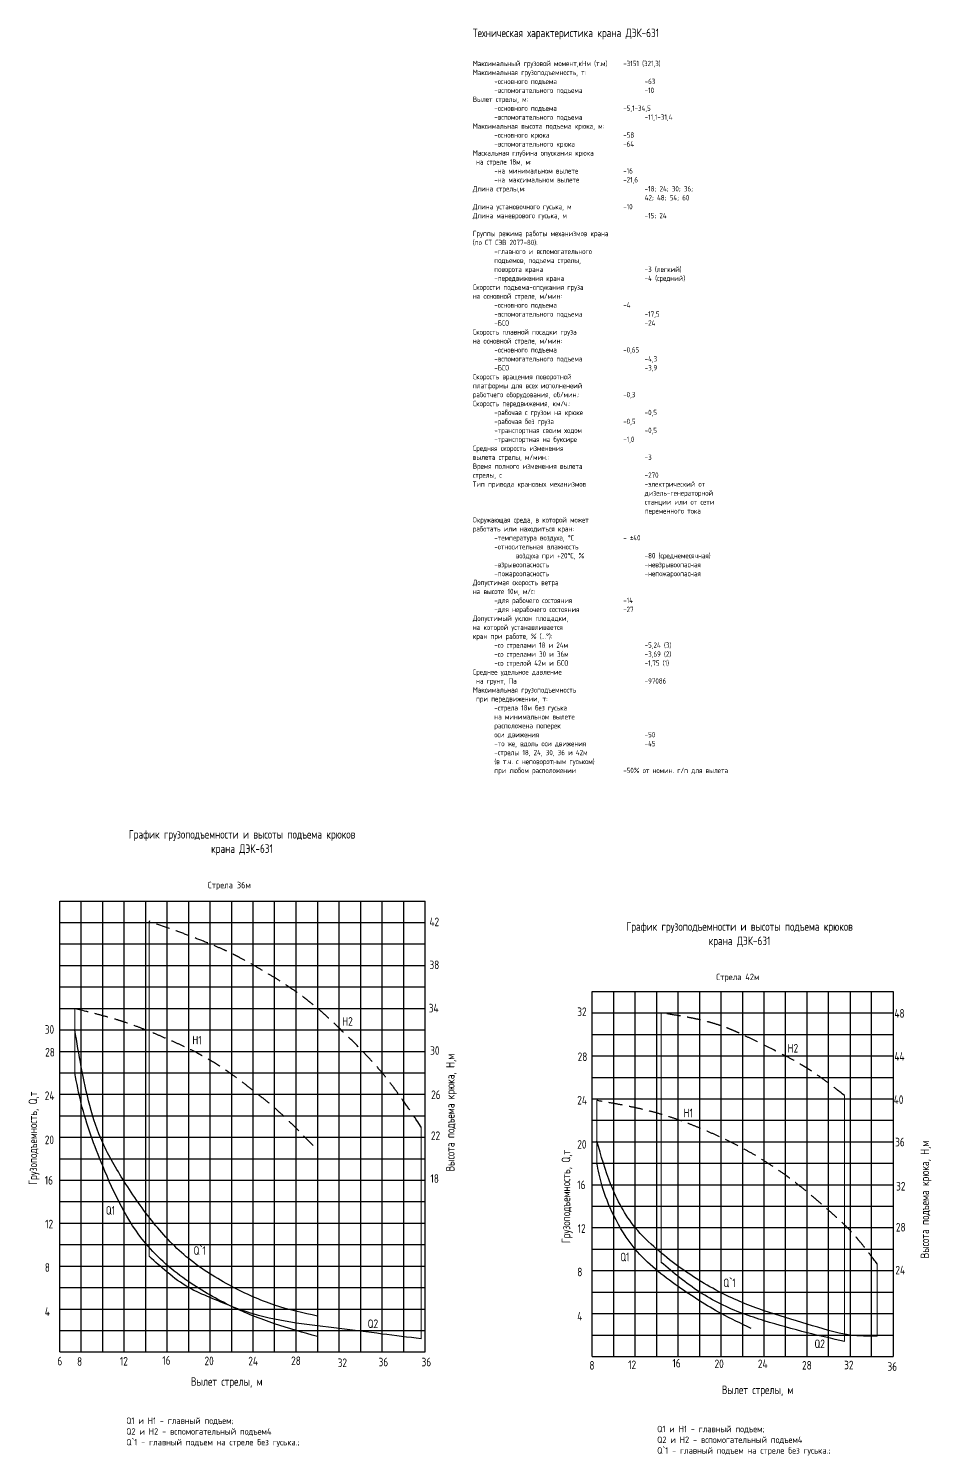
# Model space of a CAD drawing. Header units: millimetres. Extents: x -58030 to 120823, y -37258 to 51217.
# Drawn here: x 78801 to 120823, y -37258 to 29193 of the extents above; entities that cross this region are included whole.
import ezdxf

# ---------------------------------------------------------------- set-up
doc = ezdxf.new("R2010")
doc.units = ezdxf.units.MM
doc.linetypes.add('штриховая2', pattern=[9.525, 6.35, -3.175])
doc.layers.add('кран ДЭК-631', color=7, linetype='Continuous', lineweight=25)
doc.styles.get("Standard").update_dxf_attribs({"font": 'romant.shx', "width": 0.75, "height": 250})
doc.styles.add('романТ', font='romant.shx', dxfattribs={"width": 0.75, "height": 250})

# ---------------------------------------------------------------- blocks, each defined once
blk = doc.blocks.new('A$C5D1B1055')
at = {"layer": 'кран ДЭК-631', "color": 7, "lineweight": 25}
for p, q in [((0, 0), (0, 21000)), ((0, 21000), (17000, 21000)), ((1000, 0), (1000, 21000)), ((2000, 0), (2000, 21000)), ((3000, 0), (3000, 21000)), ((4000, 0), (4000, 21000)), ((5000, 0), (5000, 21000)), ((6000, 0), (6000, 21000)), ((7000, 0), (7000, 21000)), ((8000, 0), (8000, 21000)), ((9000, 0), (9000, 21000)), ((10000, 0), (10000, 21000)), ((11000, 0), (11000, 21000)), ((12000, 21000), (12000, 0)), ((13000, 0), (13000, 21000)), ((14000, 21000), (14000, 0)), ((15000, 0), (15000, 21000)), ((16000, 21000), (16000, 0)), ((17000, 0), (17000, 21000)), ((0, 20000), (17000, 20000)), ((0, 19000), (17000, 19000)), ((0, 18000), (17000, 18000)), ((0, 17000), (17000, 17000)), ((0, 16000), (17000, 16000)), ((0, 15000), (17000, 15000)), ((0, 14000), (17000, 14000)), ((0, 13000), (17000, 13000)), ((0, 12000), (17000, 12000)), ((0, 11000), (17000, 11000)), ((0, 10000), (17000, 10000)), ((0, 9000), (17000, 9000)), ((0, 8000), (17000, 8000)), ((0, 7000), (17000, 7000)), ((0, 6000), (17000, 6000)), ((0, 5000), (17000, 5000)), ((0, 4000), (17000, 4000)), ((0, 3000), (17000, 3000)), ((0, 2000), (17000, 2000)), ((0, 1000), (17000, 1000)), ((0, 0), (17000, 0))]:
    blk.add_line(p, q, dxfattribs=at)
at = {"layer": 'кран ДЭК-631', "color": 1, "lineweight": 15}
for p, q in [((4164, 4454), (4164, 20056)), ((697, 13000), (697, 16000)), ((16821, 612), (16821, 10476)), ((12000, 714), (12000, 9386))]:
    blk.add_line(p, q, dxfattribs=at)
at = {"layer": 'кран ДЭК-631', "color": 1, "linetype": 'штриховая2', "lineweight": 30, "ltscale": 100}
for points in [[(16821, 10476), (15000, 13000), (13000, 15088), (12000, 16000), (10000, 17431), (9000, 18019), (8000, 18556), (7000, 19000), (4164, 20056)], [(697, 16000), (3000, 15373), (5035, 14568), (7000, 13593), (9000, 12181), (10000, 11364), (12000, 9386)]]:
    blk.add_spline(points, degree=3, dxfattribs=at)
at = {"layer": 'кран ДЭК-631', "color": 1, "lineweight": 30}
for points in [[(12000, 1666), (10000, 2182), (8000, 3053), (6000, 4345), (4370, 6000), (3000, 7943), (2000, 9742), (1000, 13277), (697, 15000)], [(12000, 714), (10000, 1310), (8000, 2120), (6000, 3268), (4000, 5053), (2000, 8662), (1000, 11570), (697, 13000)], [(16821, 612), (15000, 836), (13000, 1091), (11000, 1346), (9000, 1771), (7000, 2530), (6000, 3000), (5000, 3715), (4164, 4454)]]:
    blk.add_spline(points, degree=3, dxfattribs=at)
at = {"layer": 'кран ДЭК-631', "color": 7, "lineweight": 25, "width": 0.75}
for s, p in [('42', (17206, 19829)), ('38', (17206, 17829)), ('34', (17173, 15814)), ('30', (-698, 14819)), ('28', (-680, 13758)), ('30', (17238, 13838)), ('24', (-698, 11735)), ('26', (17284, 11780)), ('20', (-698, 9677)), ('22', (17276, 9871)), ('16', (-698, 7794)), ('18', (17252, 7875)), ('12', (-680, 5758)), ('8', (-698, 3735)), ('4', (-698, 1677)), ('6', (-111, -624)), ('8', (804, -646)), ('12', (2799, -632)), ('16', (4774, -593)), ('20', (6736, -617)), ('24', (8775, -624)), ('28', (10768, -609)), ('32', (12935, -702)), ('36', (14838, -669)), ('36', (16838, -669))]:
    blk.add_text(s, height=400, dxfattribs=at).set_placement(p)
at = {"layer": 'кран ДЭК-631', "color": 1, "lineweight": 30, "width": 0.75}
for s, p in [('Н2', (13144, 15194)), ('Н1', (6170, 14322)), ('Q1', (2141, 6393)), ('Q`1', (6224, 4523)), ('Q2', (14330, 1115))]:
    blk.add_text(s, height=400, dxfattribs=at).set_placement(p)
at = {"layer": 'кран ДЭК-631', "color": 7, "lineweight": 25}
for s, insert, char_height, width, attachment_point in [('{\\Fromant.shx|c204;График грузоподъемности и высоты подъема крюков крана ДЭК-631}', (8481, 23719), 400, 12751.16, 5), ('Стрела 3{\\Fromant.shx|c204;6м}', (6884, 21893), 300, 2462.43, 1), ('{\\Fromant.shx|c204;Вылет стрелы, м}', (7768, -1430), 400, 12751.16, 5), ('Q{\\Fromant.shx|c204;1 и Н1 - главный подъем;\\PQ2 и Н2 - вспомогательный подъем4\\P}Q`1{\\Fromant.shx|c204; - главный подъем на стреле без гуська.;}', (3091, -3051), 300, 14187.66, 1)]:
    blk.add_mtext(s, dxfattribs=dict(at, insert=insert, char_height=char_height, width=width, attachment_point=attachment_point))
at = {"layer": 'кран ДЭК-631', "color": 7, "lineweight": 25, "char_height": 400, "attachment_point": 1, "rotation": 90}
for s, insert, width in [('{\\Fromant.shx|c204;Высота подъема крюка, Н,м}', (17972, 8404), 10815.98), ('{\\Fromant.shx|c204;Грузоподъемность, }Q{\\Fromant.shx|c204;,т}', (-1453, 7778), 7508.04)]:
    blk.add_mtext(s, dxfattribs=dict(at, insert=insert, width=width))
blk = doc.blocks.new('A$C091A6E5B')
at = {"layer": 'кран ДЭК-631', "color": 7, "lineweight": 25}
for p, q in [((0, 0), (0, 17000)), ((0, 17000), (14000, 17000)), ((1000, 0), (1000, 17000)), ((2000, 0), (2000, 17000)), ((3000, 0), (3000, 17000)), ((4000, 0), (4000, 17000)), ((5000, 0), (5000, 17000)), ((6000, 0), (6000, 17000)), ((7000, 0), (7000, 17000)), ((8000, 0), (8000, 17000)), ((9000, 0), (9000, 17000)), ((10000, 0), (10000, 17000)), ((11000, 0), (11000, 17000)), ((12000, 17000), (12000, 0)), ((13000, 0), (13000, 17000)), ((14000, 17000), (14000, 0)), ((0, 16000), (14000, 16000)), ((0, 15000), (14000, 15000)), ((0, 14000), (14000, 14000)), ((0, 13000), (14000, 13000)), ((0, 12000), (14000, 12000)), ((0, 11000), (14000, 11000)), ((0, 10000), (14000, 10000)), ((0, 9000), (14000, 9000)), ((0, 8000), (14000, 8000)), ((0, 7000), (14000, 7000)), ((0, 6000), (14000, 6000)), ((0, 5000), (14000, 5000)), ((0, 4000), (14000, 4000)), ((0, 3000), (14000, 3000)), ((0, 2000), (14000, 2000)), ((0, 1000), (14000, 1000)), ((0, 0), (14000, 0))]:
    blk.add_line(p, q, dxfattribs=at)
at = {"layer": 'кран ДЭК-631', "color": 1, "lineweight": 15}
for p, q in [((3201, 4384), (3201, 16000)), ((11738, 697), (11738, 12155)), ((210, 11924), (210, 9000)), ((13253, 4316), (13253, 941))]:
    blk.add_line(p, q, dxfattribs=at)
at = {"layer": 'кран ДЭК-631', "color": 1, "linetype": 'штриховая2', "lineweight": 30, "ltscale": 100}
for points in [[(11738, 12155), (10000, 13424), (8000, 14496), (6000, 15398), (3201, 16000)], [(13253, 4316), (12000, 5866), (11024, 6787), (9000, 8440), (7000, 9696), (5000, 10636), (3000, 11338), (1000, 11783), (210, 11924)]]:
    blk.add_spline(points, degree=3, dxfattribs=at)
at = {"layer": 'кран ДЭК-631', "color": 1, "lineweight": 30}
for points in [[(13253, 941), (12000, 1000), (10000, 1511), (8000, 2126), (6000, 2965), (3969, 4224), (3000, 5000), (2000, 6000), (871, 8000), (210, 10035)], [(7388, 1307), (6000, 2000), (4000, 3256), (2000, 5000), (1000, 6568), (443, 8000), (210, 9000)], [(11738, 697), (10000, 1107), (8000, 1666), (7000, 2000), (5000, 3000), (3201, 4384)]]:
    blk.add_spline(points, degree=3, dxfattribs=at)
at = {"layer": 'кран ДЭК-631', "color": 7, "lineweight": 25, "width": 0.75}
for s, p in [('32', (-698, 15856)), ('48', (14064, 15777)), ('28', (-680, 13758)), ('44', (14064, 13777)), ('24', (-698, 11735)), ('40', (14031, 11762)), ('20', (-698, 9677)), ('36', (14096, 9786)), ('16', (-698, 7794)), ('32', (14141, 7728)), ('12', (-680, 5758)), ('28', (14133, 5820)), ('8', (-698, 3735)), ('24', (14109, 3823)), ('4', (-698, 1677)), ('8', (-132, -614)), ('12', (1671, -586)), ('16', (3731, -513)), ('20', (5692, -541)), ('24', (7710, -541)), ('28', (9764, -609)), ('32', (11723, -597)), ('36', (13739, -669))]:
    blk.add_text(s, height=400, dxfattribs=at).set_placement(p)
at = {"layer": 'кран ДЭК-631', "color": 1, "lineweight": 30, "width": 0.75}
for s, p in [('Н2', (9093, 14154)), ('Н1', (4252, 11139)), ('Q1', (1299, 4434)), ('Q`1', (6100, 3227)), ('Q2', (10339, 392))]:
    blk.add_text(s, height=400, dxfattribs=at).set_placement(p)
at = {"layer": 'кран ДЭК-631', "color": 7, "lineweight": 25}
for s, insert, char_height, width, attachment_point in [('{\\Fromant.shx|c204;График грузоподъемности и высоты подъема крюков крана ДЭК-631}', (6854, 19636), 400, 12751.16, 5), ('Стрела {\\Fromant.shx|c204;42м}', (5767, 17826), 300, 2414.55, 1), ('{\\Fromant.shx|c204;Вылет стрелы, м}', (7696, -1606), 400, 12751.16, 5), ('Q{\\Fromant.shx|c204;1 и Н1 - главный подъем;\\PQ2 и Н2 - вспомогательный подъем4\\P}Q`1{\\Fromant.shx|c204; - главный подъем на стреле без гуська.;}', (3019, -3227), 300, 14187.66, 1)]:
    blk.add_mtext(s, dxfattribs=dict(at, insert=insert, char_height=char_height, width=width, attachment_point=attachment_point))
at = {"layer": 'кран ДЭК-631', "color": 7, "lineweight": 25, "char_height": 400, "attachment_point": 1, "rotation": 90}
for s, insert, width in [('{\\Fromant.shx|c204;Высота подъема крюка, Н,м}', (15277, 4571), 14553.13), ('{\\Fromant.shx|c204;Грузоподъемность, }Q{\\Fromant.shx|c204;,т}', (-1426, 5275), 9915.32)]:
    blk.add_mtext(s, dxfattribs=dict(at, insert=insert, width=width))

msp = doc.modelspace()

# ---------------------------------------------------------------- block references
at = {"layer": 'кран ДЭК-631', "color": 1, "lineweight": 90}
for name, p in [('A$C5D1B1055', (80254.6, -32438.6)), ('A$C091A6E5B', (105037.4, -32649.3))]:
    msp.add_blockref(name, p, dxfattribs=at)

# ---------------------------------------------------------------- texts
at = {"layer": 'кран ДЭК-631', "color": 7, "lineweight": 25, "insert": (99478.2, 29191.6), "char_height": 250, "width": 14113.76, "attachment_point": 1, "style": 'романТ'}
msp.add_mtext('{\\Fromant.shx|c204;\\H1.6x;Техническая характеристика крана ДЭК-631\\H1.25x;\\P\\P\\H0.5x;Максимальный грузовой момент,кНм (т.м) ^I-3151 (321,3)\\PМаксимальная грузоподъемность, т:\\P^I-основного подъема ^I^I^I^I-63\\P^I-вспомогательного подъема^I^I^I-10\\PВылет стрелы, м:\\P^I-основного подъема^I^I^I^I-5,1-34,5\\P^I-вспомогательного подъема^I^I^I-11,1-31,4\\PМаксимальная высота подъема крюка, м:\\P^I-основного крюка^I^I^I^I-58\\P^I-вспомогательного крюка^I^I^I-64\\PМаскальная глубина опускания крюка\\P на стреле 18м, м:\\P^I-на минимальном вылете^I^I^I-16\\P^I-на максимальном вылете^I^I^I-21,6\\PДлина стрелы,м:^I^I^I^I^I^I-18; 24; 30; 36;\\P^I^I^I^I^I^I^I^I42; 48; 54; 60\\PДлина установочного гуська, м^I^I^I-10\\PДлина маневрового гуська, м^I^I^I^I-15; 24\\P\\PГруппы режима работы механизмов крана\\P(по СТ СЭВ 2077-80):\\P^I-главного и вспомогательного^I^I\\P^Iподъемов, подъема стрелы,\\P^Iповорота крана^I^I^I^I^I-3 (легкий)\\P^I-передвижения крана^I^I^I^I-4 (средний)\\PСкорости подъема-опсукания груза\\Pна основной стреле, м/мин:\\P^I-основного подъема^I^I^I^I-4\\P^I-вспомогательного подъема^I^I^I-17,5\\P^I-БСО^I^I^I^I^I^I^I-24\\PСкорость плавной посадки груза\\Pна основной стреле, м/мин:\\P^I-основного подъема^I^I^I^I-0,65\\P^I-вспомогательного подъема^I^I^I-4,3\\P^I-БСО^I^I^I^I^I^I^I-3,9\\PСкорость вращения поворотной\\Pплатформы для всех исполненеий\\Pработчего оборудования, об/мин.:^I^I^I-0,3\\PСкорость передвижения, км/ч.:\\P^I-рабочая с грузом на крюке^I^I^I-0,5\\P^I-рабочая без груза^I^I^I^I-0,5\\P^I-транспортная своим ходом^I^I^I-0,5\\P^I-транспортная на буксире^I^I^I-1,0\\PСредняя скорость изменения\\Pвылета стрелы, м/мин.:^I^I^I^I^I-3\\PВремя полного изменения вылета\\Pстрелы, с^I^I^I^I^I^I^I-270\\PТип привода крановых механизмов^I^I^I-электрический от\\P^I^I^I^I^I^I^I^Iдизель-генераторной\\P^I^I^I^I^I^I^I^Iстанции или от сети\\P^I^I^I^I^I^I^I^Iпеременного тока\\PОкружающая среда, в которой может\\Pработать или находиться кран:\\P^I-температура воздуха, }°{\\Fromant.shx|c204;С^I^I^I- }±{\\Fromant.shx|c204;40\\P^I-относительная влажность\\P^I^Iвоздуха при +20°С, %^I^I^I-80 (среднемесячная)\\P^I-взрывоопасность^I^I^I^I^I-невзрывоопасная\\P^I-пожароопасность^I^I^I^I^I-непожароопасная\\PДопустимая скорость ветра\\Pна высоте 10м, м/с:\\P^I-для рабочего состояния^I^I^I-14\\P^I-для нерабочего состояния^I^I^I-27\\PДопустимый уклон площадки,\\Pна которой устанавливается\\Pкран при работе, % (...}°{\\Fromant.shx|c204;):\\P^I-со стрелами 18 и 24м^I^I^I^I-5,24 (3)\\P^I-со стрелами 30 и 36м^I^I^I^I-3,69 (2)\\P^I-со стрелой 42м и БСО^I^I^I^I-1,75 (1)\\PСреднее удельное давление\\P на грунт, Па^I^I^I^I^I^I-97086\\PМаксимальная грузоподъемность\\P при передвижении, т:\\P^I-стрела 18м без гуська\\P^Iна минимальном вылете\\P^Iрасположена поперек\\P^Iоси движения^I^I^I^I^I-50\\P^I-то же, вдоль оси движения^I^I^I-45\\P^I-стрелы 18, 24, 30, 36 и 42м\\P^I(в т.ч. с неповоротным гуськом)\\P^Iпри любом расположении^I^I^I-50% от номин. г/п для вылета}', dxfattribs=at)

doc.saveas('drawing.dxf')
